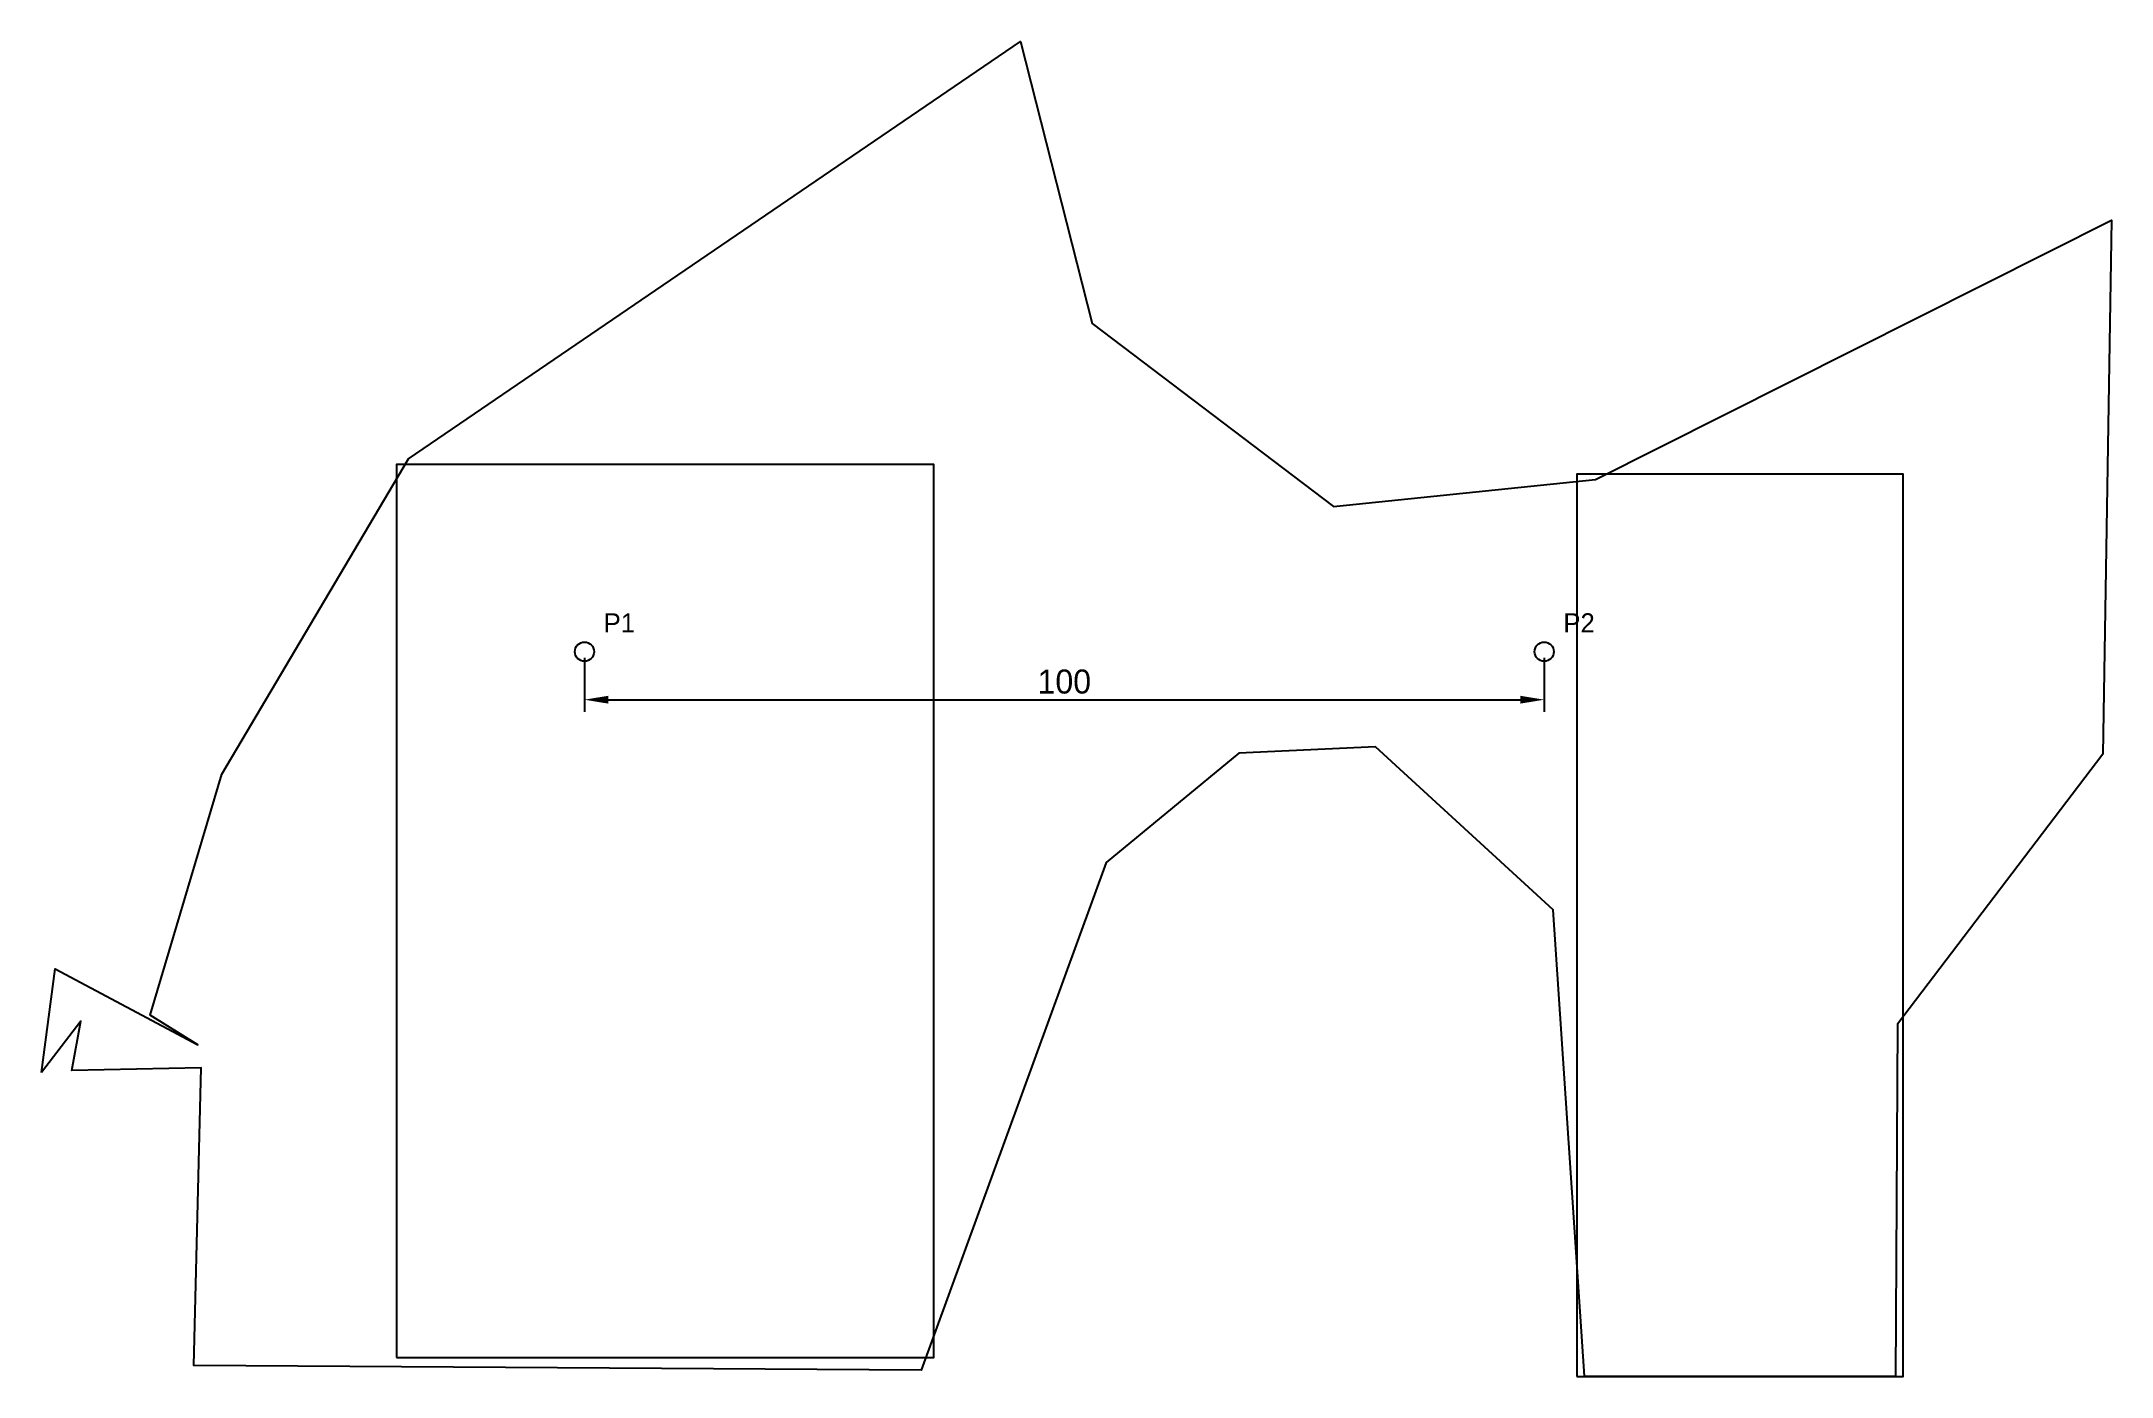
# Model space of a CAD drawing. Header units: metres. Extents: x -57 to 159, y -76 to 64.
import ezdxf

# ---------------------------------------------------------------- set-up
doc = ezdxf.new("R2010")
doc.units = ezdxf.units.M
doc.dimstyles.get("Standard").update_dxf_attribs({"dimtxt": 2.5, "dimasz": 2.5, "dimexe": 1.25, "dimexo": 0.625, "dimtad": 1, "dimcen": 2.5, "dimazin": 3, "dimtfac": 1, "dimtmove": 0, "dimatfit": 3})

msp = doc.modelspace()

# ---------------------------------------------------------------- linework, layer by layer
for points in [[(-56.582, -43.839), (-55.144, -33.018), (-40.268, -40.954), (-45.261, -37.846), (-37.788, -12.747), (-18.334, 20.099), (45.43, 63.568), (52.893, 34.19), (78.054, 15.114), (105.338, 17.945), (159.122, 44.932), (158.211, -10.664), (136.816, -38.813), (136.593, -75.505), (104.185, -75.478), (100.947, -26.876), (82.435, -9.926), (68.175, -10.575), (54.369, -21.951), (35.091, -74.85), (-40.689, -74.364), (-39.929, -43.356), (-53.427, -43.639), (-52.459, -38.484), (-56.582, -43.839)], [(-19.582, -73.505), (36.418, -73.505), (36.418, 19.495), (-19.582, 19.495)], [(103.418, -75.505), (137.418, -75.505), (137.418, 18.495), (103.418, 18.495)]]:
    msp.add_lwpolyline(points, close=True)
for centre in [(0, 0), (100, 0)]:
    msp.add_circle(centre, 1)

# ---------------------------------------------------------------- texts
for s, p in [('P1', (2, 2)), ('P2', (102, 2))]:
    msp.add_text(s, height=2).set_placement(p)

# ---------------------------------------------------------------- dimensions: what is measured, and where the dimension line sits
at = {"layer": 'DIMENSIONS', "color": 2}
msp.add_linear_dim(base=(0, -5), p1=(0, 0), p2=(100, 0), dimstyle='Standard', dxfattribs=at).render()

doc.saveas('drawing.dxf')
